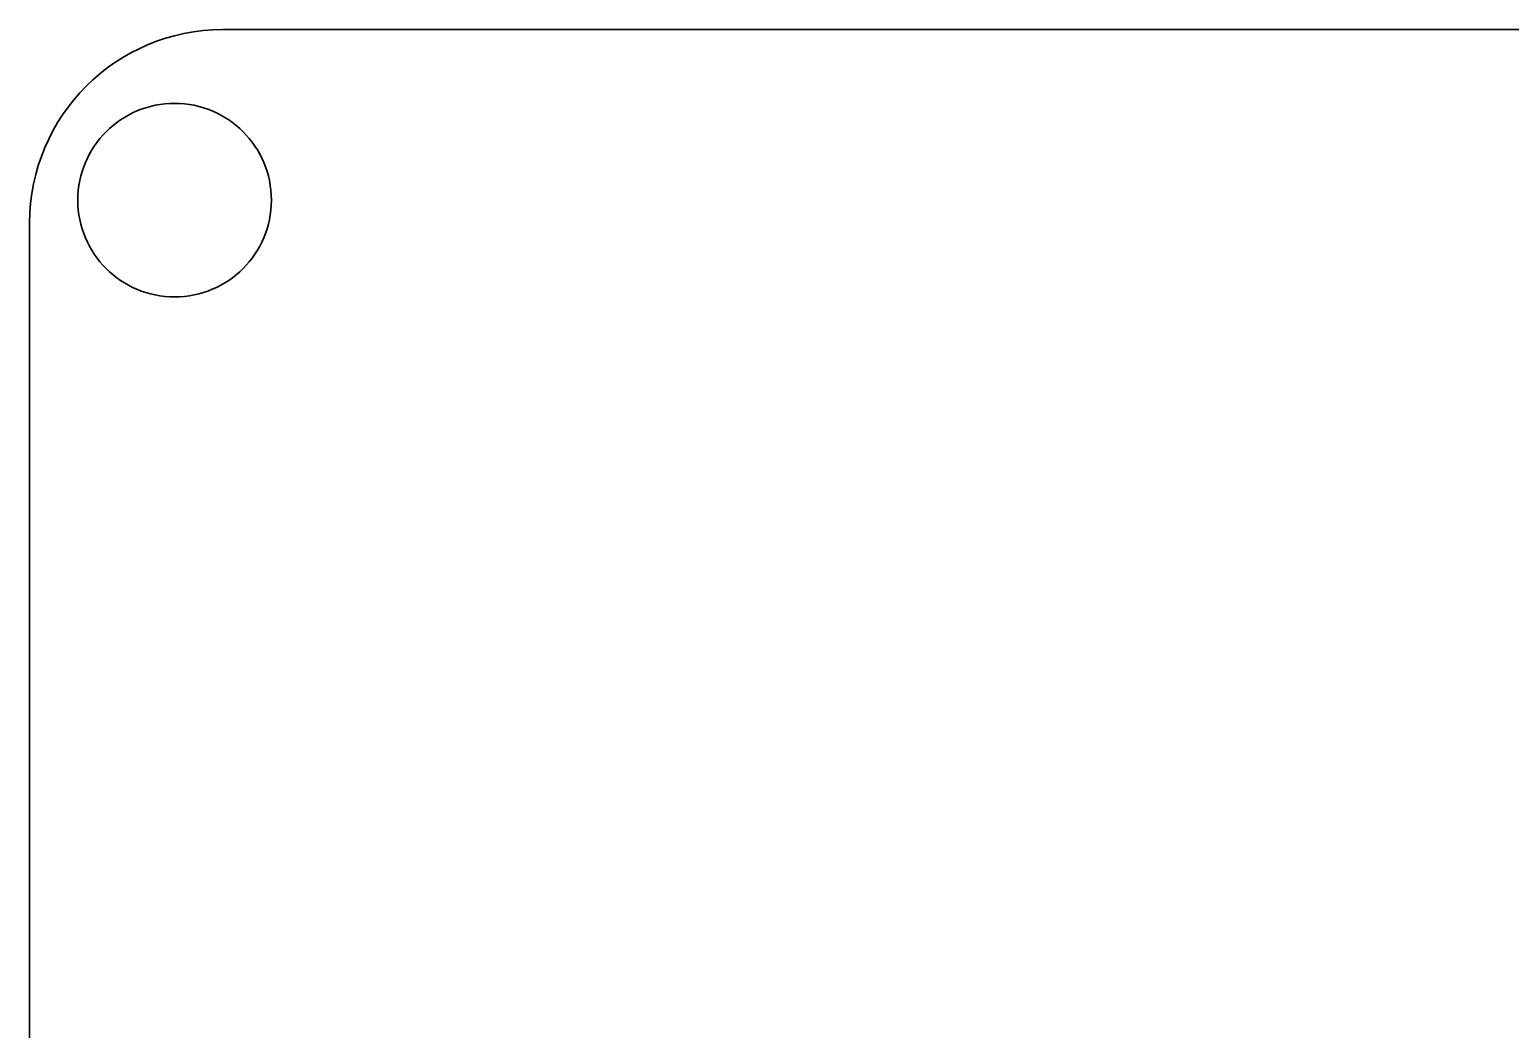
# Model space of a CAD drawing. Header units: inches. Extents: x 3 to 193, y 59 to 239.
# Drawn here: x 99.24 to 145.21, y 172.21 to 203.25 of the extents above; entities that cross this region are included whole.
import ezdxf

# ---------------------------------------------------------------- set-up
doc = ezdxf.new("R2010")
doc.units = ezdxf.units.IN
doc.header["$MEASUREMENT"] = 0
doc.layers.add('Forme bottom', color=7, linetype='Continuous')

msp = doc.modelspace()

# ---------------------------------------------------------------- linework, layer by layer
at = {"layer": 'Forme bottom', "color": 7, "lineweight": 35, "true_color": 0xffffff}
for points, knots in [([(99.238, 197.251), (99.238, 197.251), (99.238, 195.202), (99.238, 195.202), (99.238, 195.202), (99.238, 193.152), (99.238, 193.152), (99.238, 193.152), (99.238, 191.103), (99.238, 191.103), (99.238, 191.103), (99.238, 189.054), (99.238, 189.054), (99.238, 189.054), (99.238, 187.005), (99.238, 187.005), (99.238, 187.005), (99.238, 184.955), (99.238, 184.955), (99.238, 184.955), (99.238, 182.906), (99.238, 182.906), (99.238, 182.906), (99.238, 180.857), (99.238, 180.857), (99.238, 180.857), (99.238, 178.808), (99.238, 178.808), (99.238, 178.808), (99.238, 176.759), (99.238, 176.759), (99.238, 176.759), (99.238, 174.709), (99.238, 174.709), (99.238, 174.709), (99.238, 172.66), (99.238, 172.66), (99.238, 172.66), (99.238, 170.611), (99.238, 170.611), (99.238, 170.611), (99.238, 168.562), (99.238, 168.562), (99.238, 168.562), (99.238, 166.513), (99.238, 166.513), (99.238, 166.513), (99.238, 164.464), (99.238, 164.464), (99.238, 164.464), (99.238, 162.414), (99.238, 162.414), (99.238, 162.414), (99.238, 160.365), (99.238, 160.365), (99.238, 160.365), (99.238, 158.316), (99.238, 158.316), (99.238, 158.316), (99.238, 156.267), (99.238, 156.267), (99.238, 156.267), (99.238, 154.218), (99.238, 154.218), (99.238, 154.218), (99.238, 152.168), (99.238, 152.168), (99.238, 152.168), (99.238, 150.119), (99.238, 150.119), (99.238, 150.119), (99.238, 148.07), (99.238, 148.07), (99.238, 148.07), (99.238, 146.02), (99.238, 146.02), (99.238, 146.02), (99.238, 143.971), (99.238, 143.971), (99.238, 143.971), (99.238, 141.922), (99.238, 141.922), (99.238, 141.922), (99.238, 139.873), (99.238, 139.873), (99.238, 139.873), (99.238, 137.824), (99.238, 137.824), (99.238, 137.824), (99.238, 135.775), (99.238, 135.775), (99.238, 135.775), (99.238, 133.726), (99.238, 133.726), (99.238, 133.726), (99.238, 131.676), (99.238, 131.676), (99.238, 131.676), (99.238, 130.551), (99.238, 130.551), (99.238, 130.551), (99.238, 129.426), (99.238, 129.426), (99.238, 129.426), (99.238, 128.301), (99.238, 128.301), (99.238, 128.301), (99.238, 127.176), (99.238, 127.176), (99.238, 127.176), (99.238, 126.051), (99.238, 126.051), (99.238, 126.051), (99.238, 124.925), (99.238, 124.925), (99.238, 124.925), (99.238, 123.8), (99.238, 123.8), (99.238, 123.8), (99.238, 122.675), (99.238, 122.675), (99.238, 122.675), (99.238, 121.551), (99.238, 121.551), (99.238, 121.551), (99.238, 120.425), (99.238, 120.425), (99.238, 120.425), (99.238, 119.3), (99.238, 119.3), (99.238, 119.3), (99.238, 118.175), (99.238, 118.175), (99.238, 118.175), (99.238, 117.05), (99.238, 117.05), (99.238, 117.05), (99.238, 115.925), (99.238, 115.925), (99.238, 115.925), (99.238, 114.8), (99.238, 114.8), (99.238, 114.8), (99.238, 113.674), (99.238, 113.674), (99.238, 113.674), (99.238, 112.549), (99.238, 112.549), (99.238, 112.549), (99.238, 111.424), (99.238, 111.424), (99.238, 111.424), (99.238, 110.299), (99.238, 110.299), (99.238, 110.299), (99.238, 109.174), (99.238, 109.174), (99.238, 109.174), (99.238, 108.049), (99.238, 108.049), (99.238, 108.049), (99.238, 106.923), (99.238, 106.923), (99.238, 106.923), (99.238, 105.798), (99.238, 105.798), (99.238, 105.798), (99.238, 104.673), (99.238, 104.673), (99.238, 104.673), (99.238, 103.549), (99.238, 103.549), (99.238, 103.549), (99.238, 102.423), (99.238, 102.423), (99.238, 102.423), (99.238, 101.298), (99.238, 101.298), (99.238, 101.298), (99.238, 100.173), (99.238, 100.173), (99.238, 100.173), (99.238, 99.048), (99.238, 99.048), (99.238, 99.048), (99.238, 97.923), (99.238, 97.923), (99.238, 97.923), (99.238, 96.798), (99.238, 96.798), (99.238, 96.798), (99.238, 95.672), (99.238, 95.672), (99.238, 95.672), (101.11, 95.672), (101.11, 95.672), (101.11, 95.672), (102.982, 95.672), (102.982, 95.672), (102.982, 95.672), (104.854, 95.672), (104.854, 95.672), (104.854, 95.672), (106.726, 95.672), (106.726, 95.672), (106.726, 95.672), (108.598, 95.672), (108.598, 95.672), (108.598, 95.672), (110.47, 95.672), (110.47, 95.672), (110.47, 95.672), (112.342, 95.672), (112.342, 95.672), (112.342, 95.672), (114.214, 95.672), (114.214, 95.672), (114.214, 95.672), (116.086, 95.672), (116.086, 95.672), (116.086, 95.672), (117.958, 95.672), (117.958, 95.672), (117.958, 95.672), (119.83, 95.672), (119.83, 95.672), (119.83, 95.672), (121.702, 95.672), (121.702, 95.672), (121.702, 95.672), (123.575, 95.672), (123.575, 95.672), (123.575, 95.672), (125.447, 95.672), (125.447, 95.672), (125.447, 95.672), (127.319, 95.672), (127.319, 95.672), (127.319, 95.672), (129.191, 95.672), (129.191, 95.672), (129.191, 95.672), (131.062, 95.672), (131.062, 95.672), (131.062, 95.672), (132.935, 95.672), (132.935, 95.672), (132.935, 95.672), (134.807, 95.672), (134.807, 95.672), (134.807, 95.672), (136.679, 95.672), (136.679, 95.672), (136.679, 95.672), (138.551, 95.672), (138.551, 95.672), (138.551, 95.672), (140.423, 95.672), (140.423, 95.672), (140.423, 95.672), (142.295, 95.672), (142.295, 95.672), (142.295, 95.672), (144.167, 95.672), (144.167, 95.672), (144.167, 95.672), (146.039, 95.672), (146.039, 95.672), (146.039, 95.672), (147.911, 95.672), (147.911, 95.672), (147.911, 95.672), (149.783, 95.672), (149.783, 95.672), (149.783, 95.672), (151.655, 95.672), (151.655, 95.672), (151.655, 95.672), (153.527, 95.672), (153.527, 95.672), (153.527, 95.672), (155.399, 95.672), (155.399, 95.672), (155.399, 95.672), (157.271, 95.672), (157.271, 95.672), (157.271, 95.672), (159.143, 95.672), (159.143, 95.672), (159.143, 95.672), (159.452, 95.68), (159.452, 95.68), (159.452, 95.68), (159.757, 95.703), (159.757, 95.703), (159.757, 95.703), (160.057, 95.742), (160.057, 95.742), (160.057, 95.742), (160.353, 95.794), (160.353, 95.794), (160.353, 95.794), (160.643, 95.862), (160.643, 95.862), (160.643, 95.862), (160.928, 95.942), (160.928, 95.942), (160.928, 95.942), (161.206, 96.036), (161.206, 96.036), (161.206, 96.036), (161.479, 96.144), (161.479, 96.144), (161.479, 96.144), (161.744, 96.264), (161.744, 96.264), (161.744, 96.264), (162.003, 96.397), (162.003, 96.397), (162.003, 96.397), (162.254, 96.541), (162.254, 96.541), (162.254, 96.541), (162.498, 96.697), (162.498, 96.697), (162.498, 96.697), (162.733, 96.864), (162.733, 96.864), (162.733, 96.864), (162.96, 97.042), (162.96, 97.042), (162.96, 97.042), (163.178, 97.231), (163.178, 97.231), (163.178, 97.231), (163.386, 97.43), (163.386, 97.43), (163.386, 97.43), (163.585, 97.638), (163.585, 97.638), (163.585, 97.638), (163.773, 97.856), (163.773, 97.856), (163.773, 97.856), (163.951, 98.083), (163.951, 98.083), (163.951, 98.083), (164.118, 98.318), (164.118, 98.318), (164.118, 98.318), (164.275, 98.561), (164.275, 98.561), (164.275, 98.561), (164.419, 98.813), (164.419, 98.813), (164.419, 98.813), (164.552, 99.071), (164.552, 99.071), (164.552, 99.071), (164.672, 99.337), (164.672, 99.337), (164.672, 99.337), (164.779, 99.61), (164.779, 99.61), (164.779, 99.61), (164.874, 99.888), (164.874, 99.888), (164.874, 99.888), (164.954, 100.173), (164.954, 100.173), (164.954, 100.173), (165.021, 100.464), (165.021, 100.464), (165.021, 100.464), (165.074, 100.759), (165.074, 100.759), (165.074, 100.759), (165.112, 101.06), (165.112, 101.06), (165.112, 101.06), (165.136, 101.365), (165.136, 101.365), (165.136, 101.365), (165.143, 101.674), (165.143, 101.674), (165.143, 101.674), (165.143, 104.661), (165.143, 104.661), (165.143, 104.661), (165.143, 107.647), (165.143, 107.647), (165.143, 107.647), (165.143, 110.634), (165.143, 110.634), (165.143, 110.634), (165.143, 113.621), (165.143, 113.621), (165.143, 113.621), (165.143, 116.608), (165.143, 116.608), (165.143, 116.608), (165.143, 119.594), (165.143, 119.594), (165.143, 119.594), (165.143, 122.581), (165.143, 122.581), (165.143, 122.581), (165.143, 125.568), (165.143, 125.568), (165.143, 125.568), (165.143, 128.554), (165.143, 128.554), (165.143, 128.554), (165.143, 131.541), (165.143, 131.541), (165.143, 131.541), (165.143, 134.528), (165.143, 134.528), (165.143, 134.528), (165.143, 137.515), (165.143, 137.515), (165.143, 137.515), (165.143, 140.502), (165.143, 140.502), (165.143, 140.502), (165.143, 143.489), (165.143, 143.489), (165.143, 143.489), (165.143, 146.475), (165.143, 146.475), (165.143, 146.475), (165.143, 149.462), (165.143, 149.462), (165.143, 149.462), (165.143, 152.449), (165.143, 152.449), (165.143, 152.449), (165.143, 155.436), (165.143, 155.436), (165.143, 155.436), (165.143, 158.423), (165.143, 158.423), (165.143, 158.423), (165.143, 161.409), (165.143, 161.409), (165.143, 161.409), (165.143, 164.396), (165.143, 164.396), (165.143, 164.396), (165.143, 167.383), (165.143, 167.383), (165.143, 167.383), (165.143, 170.37), (165.143, 170.37), (165.143, 170.37), (165.143, 173.357), (165.143, 173.357), (165.143, 173.357), (165.143, 176.343), (165.143, 176.343), (165.143, 176.343), (165.143, 179.33), (165.143, 179.33), (165.143, 179.33), (165.143, 182.317), (165.143, 182.317), (165.143, 182.317), (165.143, 185.304), (165.143, 185.304), (165.143, 185.304), (165.143, 188.29), (165.143, 188.29), (165.143, 188.29), (165.143, 191.277), (165.143, 191.277), (165.143, 191.277), (165.143, 194.264), (165.143, 194.264), (165.143, 194.264), (165.143, 197.251), (165.143, 197.251), (165.143, 197.251), (165.136, 197.559), (165.136, 197.559), (165.136, 197.559), (165.112, 197.864), (165.112, 197.864), (165.112, 197.864), (165.074, 198.164), (165.074, 198.164), (165.074, 198.164), (165.021, 198.46), (165.021, 198.46), (165.021, 198.46), (164.954, 198.75), (164.954, 198.75), (164.954, 198.75), (164.874, 199.035), (164.874, 199.035), (164.874, 199.035), (164.779, 199.314), (164.779, 199.314), (164.779, 199.314), (164.672, 199.586), (164.672, 199.586), (164.672, 199.586), (164.552, 199.852), (164.552, 199.852), (164.552, 199.852), (164.419, 200.111), (164.419, 200.111), (164.419, 200.111), (164.275, 200.362), (164.275, 200.362), (164.275, 200.362), (164.118, 200.605), (164.118, 200.605), (164.118, 200.605), (163.951, 200.841), (163.951, 200.841), (163.951, 200.841), (163.773, 201.067), (163.773, 201.067), (163.773, 201.067), (163.585, 201.285), (163.585, 201.285), (163.585, 201.285), (163.386, 201.493), (163.386, 201.493), (163.386, 201.493), (163.178, 201.692), (163.178, 201.692), (163.178, 201.692), (162.96, 201.881), (162.96, 201.881), (162.96, 201.881), (162.733, 202.059), (162.733, 202.059), (162.733, 202.059), (162.498, 202.226), (162.498, 202.226), (162.498, 202.226), (162.254, 202.382), (162.254, 202.382), (162.254, 202.382), (162.003, 202.526), (162.003, 202.526), (162.003, 202.526), (161.744, 202.659), (161.744, 202.659), (161.744, 202.659), (161.479, 202.779), (161.479, 202.779), (161.479, 202.779), (161.206, 202.887), (161.206, 202.887), (161.206, 202.887), (160.928, 202.981), (160.928, 202.981), (160.928, 202.981), (160.643, 203.062), (160.643, 203.062), (160.643, 203.062), (160.353, 203.129), (160.353, 203.129), (160.353, 203.129), (160.057, 203.181), (160.057, 203.181), (160.057, 203.181), (159.757, 203.22), (159.757, 203.22), (159.757, 203.22), (159.452, 203.243), (159.452, 203.243), (159.452, 203.243), (159.143, 203.251), (159.143, 203.251), (159.143, 203.251), (157.459, 203.251), (157.459, 203.251), (157.459, 203.251), (155.774, 203.251), (155.774, 203.251), (155.774, 203.251), (154.089, 203.251), (154.089, 203.251), (154.089, 203.251), (152.405, 203.251), (152.405, 203.251), (152.405, 203.251), (150.721, 203.251), (150.721, 203.251), (150.721, 203.251), (149.036, 203.251), (149.036, 203.251), (149.036, 203.251), (147.352, 203.251), (147.352, 203.251), (147.352, 203.251), (145.667, 203.251), (145.667, 203.251), (145.667, 203.251), (143.982, 203.251), (143.982, 203.251), (143.982, 203.251), (142.298, 203.251), (142.298, 203.251), (142.298, 203.251), (140.614, 203.251), (140.614, 203.251), (140.614, 203.251), (138.929, 203.251), (138.929, 203.251), (138.929, 203.251), (137.244, 203.251), (137.244, 203.251), (137.244, 203.251), (135.56, 203.251), (135.56, 203.251), (135.56, 203.251), (133.875, 203.251), (133.875, 203.251), (133.875, 203.251), (132.191, 203.251), (132.191, 203.251), (132.191, 203.251), (130.506, 203.251), (130.506, 203.251), (130.506, 203.251), (128.822, 203.251), (128.822, 203.251), (128.822, 203.251), (127.137, 203.251), (127.137, 203.251), (127.137, 203.251), (125.452, 203.251), (125.452, 203.251), (125.452, 203.251), (123.768, 203.251), (123.768, 203.251), (123.768, 203.251), (122.084, 203.251), (122.084, 203.251), (122.084, 203.251), (120.399, 203.251), (120.399, 203.251), (120.399, 203.251), (118.715, 203.251), (118.715, 203.251), (118.715, 203.251), (117.03, 203.251), (117.03, 203.251), (117.03, 203.251), (115.345, 203.251), (115.345, 203.251), (115.345, 203.251), (113.661, 203.251), (113.661, 203.251), (113.661, 203.251), (111.976, 203.251), (111.976, 203.251), (111.976, 203.251), (110.292, 203.251), (110.292, 203.251), (110.292, 203.251), (108.607, 203.251), (108.607, 203.251), (108.607, 203.251), (106.923, 203.251), (106.923, 203.251), (106.923, 203.251), (105.238, 203.251), (105.238, 203.251), (105.238, 203.251), (104.929, 203.243), (104.929, 203.243), (104.929, 203.243), (104.624, 203.22), (104.624, 203.22), (104.624, 203.22), (104.324, 203.181), (104.324, 203.181), (104.324, 203.181), (104.029, 203.129), (104.029, 203.129), (104.029, 203.129), (103.738, 203.062), (103.738, 203.062), (103.738, 203.062), (103.454, 202.981), (103.454, 202.981), (103.454, 202.981), (103.175, 202.887), (103.175, 202.887), (103.175, 202.887), (102.902, 202.779), (102.902, 202.779), (102.902, 202.779), (102.637, 202.659), (102.637, 202.659), (102.637, 202.659), (102.378, 202.526), (102.378, 202.526), (102.378, 202.526), (102.127, 202.382), (102.127, 202.382), (102.127, 202.382), (101.883, 202.226), (101.883, 202.226), (101.883, 202.226), (101.648, 202.059), (101.648, 202.059), (101.648, 202.059), (101.421, 201.881), (101.421, 201.881), (101.421, 201.881), (101.203, 201.692), (101.203, 201.692), (101.203, 201.692), (100.995, 201.493), (100.995, 201.493), (100.995, 201.493), (100.797, 201.285), (100.797, 201.285), (100.797, 201.285), (100.608, 201.067), (100.608, 201.067), (100.608, 201.067), (100.43, 200.841), (100.43, 200.841), (100.43, 200.841), (100.263, 200.605), (100.263, 200.605), (100.263, 200.605), (100.107, 200.362), (100.107, 200.362), (100.107, 200.362), (99.962, 200.111), (99.962, 200.111), (99.962, 200.111), (99.83, 199.852), (99.83, 199.852), (99.83, 199.852), (99.709, 199.586), (99.709, 199.586), (99.709, 199.586), (99.602, 199.314), (99.602, 199.314), (99.602, 199.314), (99.508, 199.035), (99.508, 199.035), (99.508, 199.035), (99.427, 198.75), (99.427, 198.75), (99.427, 198.75), (99.36, 198.46), (99.36, 198.46), (99.36, 198.46), (99.307, 198.164), (99.307, 198.164), (99.307, 198.164), (99.269, 197.864), (99.269, 197.864), (99.269, 197.864), (99.246, 197.559), (99.246, 197.559), (99.246, 197.559), (99.238, 197.251), (99.238, 197.251), (99.238, 197.251), (99.238, 197.251), (99.238, 197.251), (99.238, 197.251), (99.238, 197.251), (99.238, 197.251)], [0, 0, 0, 0, 1, 1, 1, 2, 2, 2, 3, 3, 3, 4, 4, 4, 5, 5, 5, 6, 6, 6, 7, 7, 7, 8, 8, 8, 9, 9, 9, 10, 10, 10, 11, 11, 11, 12, 12, 12, 13, 13, 13, 14, 14, 14, 15, 15, 15, 16, 16, 16, 17, 17, 17, 18, 18, 18, 19, 19, 19, 20, 20, 20, 21, 21, 21, 22, 22, 22, 23, 23, 23, 24, 24, 24, 25, 25, 25, 26, 26, 26, 27, 27, 27, 28, 28, 28, 29, 29, 29, 30, 30, 30, 31, 31, 31, 32, 32, 32, 33, 33, 33, 34, 34, 34, 35, 35, 35, 36, 36, 36, 37, 37, 37, 38, 38, 38, 39, 39, 39, 40, 40, 40, 41, 41, 41, 42, 42, 42, 43, 43, 43, 44, 44, 44, 45, 45, 45, 46, 46, 46, 47, 47, 47, 48, 48, 48, 49, 49, 49, 50, 50, 50, 51, 51, 51, 52, 52, 52, 53, 53, 53, 54, 54, 54, 55, 55, 55, 56, 56, 56, 57, 57, 57, 58, 58, 58, 59, 59, 59, 60, 60, 60, 61, 61, 61, 62, 62, 62, 63, 63, 63, 64, 64, 64, 65, 65, 65, 66, 66, 66, 67, 67, 67, 68, 68, 68, 69, 69, 69, 70, 70, 70, 71, 71, 71, 72, 72, 72, 73, 73, 73, 74, 74, 74, 75, 75, 75, 76, 76, 76, 77, 77, 77, 78, 78, 78, 79, 79, 79, 80, 80, 80, 81, 81, 81, 82, 82, 82, 83, 83, 83, 84, 84, 84, 85, 85, 85, 86, 86, 86, 87, 87, 87, 88, 88, 88, 89, 89, 89, 90, 90, 90, 91, 91, 91, 92, 92, 92, 93, 93, 93, 94, 94, 94, 95, 95, 95, 96, 96, 96, 97, 97, 97, 98, 98, 98, 99, 99, 99, 100, 100, 100, 101, 101, 101, 102, 102, 102, 103, 103, 103, 104, 104, 104, 105, 105, 105, 106, 106, 106, 107, 107, 107, 108, 108, 108, 109, 109, 109, 110, 110, 110, 111, 111, 111, 112, 112, 112, 113, 113, 113, 114, 114, 114, 115, 115, 115, 116, 116, 116, 117, 117, 117, 118, 118, 118, 119, 119, 119, 120, 120, 120, 121, 121, 121, 122, 122, 122, 123, 123, 123, 124, 124, 124, 125, 125, 125, 126, 126, 126, 127, 127, 127, 128, 128, 128, 129, 129, 129, 130, 130, 130, 131, 131, 131, 132, 132, 132, 133, 133, 133, 134, 134, 134, 135, 135, 135, 136, 136, 136, 137, 137, 137, 138, 138, 138, 139, 139, 139, 140, 140, 140, 141, 141, 141, 142, 142, 142, 143, 143, 143, 144, 144, 144, 145, 145, 145, 146, 146, 146, 147, 147, 147, 148, 148, 148, 149, 149, 149, 150, 150, 150, 151, 151, 151, 152, 152, 152, 153, 153, 153, 154, 154, 154, 155, 155, 155, 156, 156, 156, 157, 157, 157, 158, 158, 158, 159, 159, 159, 160, 160, 160, 161, 161, 161, 162, 162, 162, 163, 163, 163, 164, 164, 164, 165, 165, 165, 166, 166, 166, 167, 167, 167, 168, 168, 168, 169, 169, 169, 170, 170, 170, 171, 171, 171, 172, 172, 172, 173, 173, 173, 174, 174, 174, 175, 175, 175, 176, 176, 176, 177, 177, 177, 178, 178, 178, 179, 179, 179, 180, 180, 180, 181, 181, 181, 182, 182, 182, 183, 183, 183, 184, 184, 184, 185, 185, 185, 186, 186, 186, 187, 187, 187, 188, 188, 188, 189, 189, 189, 190, 190, 190, 191, 191, 191, 192, 192, 192, 193, 193, 193, 194, 194, 194, 195, 195, 195, 196, 196, 196, 197, 197, 197, 198, 198, 198, 199, 199, 199, 200, 200, 200, 201, 201, 201, 202, 202, 202, 203, 203, 203, 204, 204, 204, 205, 205, 205, 206, 206, 206, 207, 207, 207, 208, 208, 208, 209, 209, 209, 210, 210, 210, 211, 211, 211, 212, 212, 212, 213, 213, 213, 214, 214, 214, 215, 215, 215, 216, 216, 216, 217, 217, 217, 218, 218, 218, 219, 219, 219, 220, 220, 220, 221, 221, 221, 222, 222, 222, 223, 223, 223, 224, 224, 224, 225, 225, 225, 226, 226, 226, 227, 227, 227, 228, 228, 228, 229, 229, 229, 230, 230, 230, 231, 231, 231, 232, 232, 232, 233, 233, 233, 234, 234, 234, 235, 235, 235, 236, 236, 236, 237, 237, 237, 238, 238, 238, 239, 239, 239, 240, 240, 240, 241, 241, 241, 242, 242, 242, 243, 243, 243, 244, 244, 244, 245, 245, 245, 246, 246, 246, 247, 247, 247, 248, 248, 248, 249, 249, 249, 250, 250, 250, 251, 251, 251, 252, 252, 252, 253, 253, 253, 254, 254, 254, 255, 255, 255, 256, 256, 256, 257, 257, 257, 258, 258, 258, 258]), ([(100.734, 197.956), (100.734, 197.956), (100.738, 198.111), (100.738, 198.111), (100.738, 198.111), (100.75, 198.263), (100.75, 198.263), (100.75, 198.263), (100.769, 198.414), (100.769, 198.414), (100.769, 198.414), (100.795, 198.562), (100.795, 198.562), (100.795, 198.562), (100.829, 198.707), (100.829, 198.707), (100.829, 198.707), (100.869, 198.85), (100.869, 198.85), (100.869, 198.85), (100.916, 198.989), (100.916, 198.989), (100.916, 198.989), (100.97, 199.126), (100.97, 199.126), (100.97, 199.126), (101.031, 199.259), (101.031, 199.259), (101.031, 199.259), (101.097, 199.388), (101.097, 199.388), (101.097, 199.388), (101.169, 199.514), (101.169, 199.514), (101.169, 199.514), (101.247, 199.636), (101.247, 199.636), (101.247, 199.636), (101.331, 199.754), (101.331, 199.754), (101.331, 199.754), (101.42, 199.867), (101.42, 199.867), (101.42, 199.867), (101.515, 199.976), (101.515, 199.976), (101.515, 199.976), (101.614, 200.081), (101.614, 200.081), (101.614, 200.081), (101.719, 200.18), (101.719, 200.18), (101.719, 200.18), (101.828, 200.275), (101.828, 200.275), (101.828, 200.275), (101.941, 200.364), (101.941, 200.364), (101.941, 200.364), (102.059, 200.448), (102.059, 200.448), (102.059, 200.448), (102.181, 200.526), (102.181, 200.526), (102.181, 200.526), (102.307, 200.598), (102.307, 200.598), (102.307, 200.598), (102.436, 200.665), (102.436, 200.665), (102.436, 200.665), (102.569, 200.725), (102.569, 200.725), (102.569, 200.725), (102.706, 200.779), (102.706, 200.779), (102.706, 200.779), (102.845, 200.826), (102.845, 200.826), (102.845, 200.826), (102.988, 200.866), (102.988, 200.866), (102.988, 200.866), (103.133, 200.9), (103.133, 200.9), (103.133, 200.9), (103.281, 200.926), (103.281, 200.926), (103.281, 200.926), (103.432, 200.946), (103.432, 200.946), (103.432, 200.946), (103.584, 200.957), (103.584, 200.957), (103.584, 200.957), (103.739, 200.961), (103.739, 200.961), (103.739, 200.961), (103.894, 200.957), (103.894, 200.957), (103.894, 200.957), (104.046, 200.946), (104.046, 200.946), (104.046, 200.946), (104.197, 200.926), (104.197, 200.926), (104.197, 200.926), (104.345, 200.9), (104.345, 200.9), (104.345, 200.9), (104.49, 200.866), (104.49, 200.866), (104.49, 200.866), (104.633, 200.826), (104.633, 200.826), (104.633, 200.826), (104.772, 200.779), (104.772, 200.779), (104.772, 200.779), (104.909, 200.725), (104.909, 200.725), (104.909, 200.725), (105.042, 200.665), (105.042, 200.665), (105.042, 200.665), (105.172, 200.598), (105.172, 200.598), (105.172, 200.598), (105.297, 200.526), (105.297, 200.526), (105.297, 200.526), (105.419, 200.448), (105.419, 200.448), (105.419, 200.448), (105.537, 200.364), (105.537, 200.364), (105.537, 200.364), (105.65, 200.275), (105.65, 200.275), (105.65, 200.275), (105.76, 200.18), (105.76, 200.18), (105.76, 200.18), (105.864, 200.081), (105.864, 200.081), (105.864, 200.081), (105.964, 199.976), (105.964, 199.976), (105.964, 199.976), (106.058, 199.867), (106.058, 199.867), (106.058, 199.867), (106.147, 199.754), (106.147, 199.754), (106.147, 199.754), (106.231, 199.636), (106.231, 199.636), (106.231, 199.636), (106.309, 199.514), (106.309, 199.514), (106.309, 199.514), (106.381, 199.388), (106.381, 199.388), (106.381, 199.388), (106.448, 199.259), (106.448, 199.259), (106.448, 199.259), (106.508, 199.126), (106.508, 199.126), (106.508, 199.126), (106.562, 198.989), (106.562, 198.989), (106.562, 198.989), (106.609, 198.85), (106.609, 198.85), (106.609, 198.85), (106.65, 198.707), (106.65, 198.707), (106.65, 198.707), (106.683, 198.562), (106.683, 198.562), (106.683, 198.562), (106.71, 198.414), (106.71, 198.414), (106.71, 198.414), (106.729, 198.263), (106.729, 198.263), (106.729, 198.263), (106.74, 198.111), (106.74, 198.111), (106.74, 198.111), (106.744, 197.956), (106.744, 197.956), (106.744, 197.956), (106.74, 197.802), (106.74, 197.802), (106.74, 197.802), (106.729, 197.649), (106.729, 197.649), (106.729, 197.649), (106.71, 197.499), (106.71, 197.499), (106.71, 197.499), (106.683, 197.351), (106.683, 197.351), (106.683, 197.351), (106.65, 197.205), (106.65, 197.205), (106.65, 197.205), (106.609, 197.063), (106.609, 197.063), (106.609, 197.063), (106.562, 196.923), (106.562, 196.923), (106.562, 196.923), (106.508, 196.786), (106.508, 196.786), (106.508, 196.786), (106.448, 196.653), (106.448, 196.653), (106.448, 196.653), (106.381, 196.524), (106.381, 196.524), (106.381, 196.524), (106.309, 196.398), (106.309, 196.398), (106.309, 196.398), (106.231, 196.276), (106.231, 196.276), (106.231, 196.276), (106.147, 196.158), (106.147, 196.158), (106.147, 196.158), (106.058, 196.045), (106.058, 196.045), (106.058, 196.045), (105.964, 195.936), (105.964, 195.936), (105.964, 195.936), (105.864, 195.831), (105.864, 195.831), (105.864, 195.831), (105.76, 195.732), (105.76, 195.732), (105.76, 195.732), (105.65, 195.637), (105.65, 195.637), (105.65, 195.637), (105.537, 195.548), (105.537, 195.548), (105.537, 195.548), (105.419, 195.464), (105.419, 195.464), (105.419, 195.464), (105.297, 195.386), (105.297, 195.386), (105.297, 195.386), (105.172, 195.314), (105.172, 195.314), (105.172, 195.314), (105.042, 195.248), (105.042, 195.248), (105.042, 195.248), (104.909, 195.187), (104.909, 195.187), (104.909, 195.187), (104.772, 195.134), (104.772, 195.134), (104.772, 195.134), (104.633, 195.086), (104.633, 195.086), (104.633, 195.086), (104.49, 195.046), (104.49, 195.046), (104.49, 195.046), (104.345, 195.012), (104.345, 195.012), (104.345, 195.012), (104.197, 194.986), (104.197, 194.986), (104.197, 194.986), (104.046, 194.967), (104.046, 194.967), (104.046, 194.967), (103.894, 194.955), (103.894, 194.955), (103.894, 194.955), (103.739, 194.951), (103.739, 194.951), (103.739, 194.951), (103.584, 194.955), (103.584, 194.955), (103.584, 194.955), (103.432, 194.967), (103.432, 194.967), (103.432, 194.967), (103.281, 194.986), (103.281, 194.986), (103.281, 194.986), (103.133, 195.012), (103.133, 195.012), (103.133, 195.012), (102.988, 195.046), (102.988, 195.046), (102.988, 195.046), (102.845, 195.086), (102.845, 195.086), (102.845, 195.086), (102.706, 195.134), (102.706, 195.134), (102.706, 195.134), (102.569, 195.187), (102.569, 195.187), (102.569, 195.187), (102.436, 195.248), (102.436, 195.248), (102.436, 195.248), (102.307, 195.314), (102.307, 195.314), (102.307, 195.314), (102.181, 195.386), (102.181, 195.386), (102.181, 195.386), (102.059, 195.464), (102.059, 195.464), (102.059, 195.464), (101.941, 195.548), (101.941, 195.548), (101.941, 195.548), (101.828, 195.637), (101.828, 195.637), (101.828, 195.637), (101.719, 195.732), (101.719, 195.732), (101.719, 195.732), (101.614, 195.831), (101.614, 195.831), (101.614, 195.831), (101.515, 195.936), (101.515, 195.936), (101.515, 195.936), (101.42, 196.045), (101.42, 196.045), (101.42, 196.045), (101.331, 196.158), (101.331, 196.158), (101.331, 196.158), (101.247, 196.276), (101.247, 196.276), (101.247, 196.276), (101.169, 196.398), (101.169, 196.398), (101.169, 196.398), (101.097, 196.524), (101.097, 196.524), (101.097, 196.524), (101.031, 196.653), (101.031, 196.653), (101.031, 196.653), (100.97, 196.786), (100.97, 196.786), (100.97, 196.786), (100.916, 196.923), (100.916, 196.923), (100.916, 196.923), (100.869, 197.063), (100.869, 197.063), (100.869, 197.063), (100.829, 197.205), (100.829, 197.205), (100.829, 197.205), (100.795, 197.351), (100.795, 197.351), (100.795, 197.351), (100.769, 197.499), (100.769, 197.499), (100.769, 197.499), (100.75, 197.649), (100.75, 197.649), (100.75, 197.649), (100.738, 197.802), (100.738, 197.802), (100.738, 197.802), (100.734, 197.956), (100.734, 197.956), (100.734, 197.956), (100.734, 197.956), (100.734, 197.956), (100.734, 197.956), (100.734, 197.956), (100.734, 197.956)], [0, 0, 0, 0, 1, 1, 1, 2, 2, 2, 3, 3, 3, 4, 4, 4, 5, 5, 5, 6, 6, 6, 7, 7, 7, 8, 8, 8, 9, 9, 9, 10, 10, 10, 11, 11, 11, 12, 12, 12, 13, 13, 13, 14, 14, 14, 15, 15, 15, 16, 16, 16, 17, 17, 17, 18, 18, 18, 19, 19, 19, 20, 20, 20, 21, 21, 21, 22, 22, 22, 23, 23, 23, 24, 24, 24, 25, 25, 25, 26, 26, 26, 27, 27, 27, 28, 28, 28, 29, 29, 29, 30, 30, 30, 31, 31, 31, 32, 32, 32, 33, 33, 33, 34, 34, 34, 35, 35, 35, 36, 36, 36, 37, 37, 37, 38, 38, 38, 39, 39, 39, 40, 40, 40, 41, 41, 41, 42, 42, 42, 43, 43, 43, 44, 44, 44, 45, 45, 45, 46, 46, 46, 47, 47, 47, 48, 48, 48, 49, 49, 49, 50, 50, 50, 51, 51, 51, 52, 52, 52, 53, 53, 53, 54, 54, 54, 55, 55, 55, 56, 56, 56, 57, 57, 57, 58, 58, 58, 59, 59, 59, 60, 60, 60, 61, 61, 61, 62, 62, 62, 63, 63, 63, 64, 64, 64, 65, 65, 65, 66, 66, 66, 67, 67, 67, 68, 68, 68, 69, 69, 69, 70, 70, 70, 71, 71, 71, 72, 72, 72, 73, 73, 73, 74, 74, 74, 75, 75, 75, 76, 76, 76, 77, 77, 77, 78, 78, 78, 79, 79, 79, 80, 80, 80, 81, 81, 81, 82, 82, 82, 83, 83, 83, 84, 84, 84, 85, 85, 85, 86, 86, 86, 87, 87, 87, 88, 88, 88, 89, 89, 89, 90, 90, 90, 91, 91, 91, 92, 92, 92, 93, 93, 93, 94, 94, 94, 95, 95, 95, 96, 96, 96, 97, 97, 97, 98, 98, 98, 99, 99, 99, 100, 100, 100, 101, 101, 101, 102, 102, 102, 103, 103, 103, 104, 104, 104, 105, 105, 105, 106, 106, 106, 107, 107, 107, 108, 108, 108, 109, 109, 109, 110, 110, 110, 111, 111, 111, 112, 112, 112, 113, 113, 113, 114, 114, 114, 115, 115, 115, 116, 116, 116, 117, 117, 117, 118, 118, 118, 119, 119, 119, 120, 120, 120, 121, 121, 121, 122, 122, 122, 123, 123, 123, 124, 124, 124, 125, 125, 125, 126, 126, 126, 127, 127, 127, 128, 128, 128, 129, 129, 129, 130, 130, 130, 130]), ([(100.734, 197.956), (100.734, 197.956), (100.738, 198.111), (100.738, 198.111), (100.738, 198.111), (100.75, 198.264), (100.75, 198.264), (100.75, 198.264), (100.769, 198.414), (100.769, 198.414), (100.769, 198.414), (100.795, 198.562), (100.795, 198.562), (100.795, 198.562), (100.829, 198.707), (100.829, 198.707), (100.829, 198.707), (100.869, 198.85), (100.869, 198.85), (100.869, 198.85), (100.916, 198.989), (100.916, 198.989), (100.916, 198.989), (100.97, 199.126), (100.97, 199.126), (100.97, 199.126), (101.03, 199.259), (101.03, 199.259), (101.03, 199.259), (101.097, 199.389), (101.097, 199.389), (101.097, 199.389), (101.169, 199.514), (101.169, 199.514), (101.169, 199.514), (101.247, 199.636), (101.247, 199.636), (101.247, 199.636), (101.331, 199.754), (101.331, 199.754), (101.331, 199.754), (101.42, 199.868), (101.42, 199.868), (101.42, 199.868), (101.515, 199.977), (101.515, 199.977), (101.515, 199.977), (101.614, 200.081), (101.614, 200.081), (101.614, 200.081), (101.719, 200.181), (101.719, 200.181), (101.719, 200.181), (101.828, 200.275), (101.828, 200.275), (101.828, 200.275), (101.941, 200.364), (101.941, 200.364), (101.941, 200.364), (102.059, 200.448), (102.059, 200.448), (102.059, 200.448), (102.181, 200.526), (102.181, 200.526), (102.181, 200.526), (102.307, 200.599), (102.307, 200.599), (102.307, 200.599), (102.436, 200.665), (102.436, 200.665), (102.436, 200.665), (102.569, 200.725), (102.569, 200.725), (102.569, 200.725), (102.706, 200.779), (102.706, 200.779), (102.706, 200.779), (102.845, 200.826), (102.845, 200.826), (102.845, 200.826), (102.988, 200.867), (102.988, 200.867), (102.988, 200.867), (103.133, 200.9), (103.133, 200.9), (103.133, 200.9), (103.281, 200.927), (103.281, 200.927), (103.281, 200.927), (103.432, 200.946), (103.432, 200.946), (103.432, 200.946), (103.584, 200.958), (103.584, 200.958), (103.584, 200.958), (103.739, 200.961), (103.739, 200.961), (103.739, 200.961), (103.894, 200.958), (103.894, 200.958), (103.894, 200.958), (104.046, 200.946), (104.046, 200.946), (104.046, 200.946), (104.197, 200.927), (104.197, 200.927), (104.197, 200.927), (104.345, 200.9), (104.345, 200.9), (104.345, 200.9), (104.49, 200.867), (104.49, 200.867), (104.49, 200.867), (104.632, 200.826), (104.632, 200.826), (104.632, 200.826), (104.772, 200.779), (104.772, 200.779), (104.772, 200.779), (104.908, 200.725), (104.908, 200.725), (104.908, 200.725), (105.041, 200.665), (105.041, 200.665), (105.041, 200.665), (105.171, 200.599), (105.171, 200.599), (105.171, 200.599), (105.297, 200.526), (105.297, 200.526), (105.297, 200.526), (105.419, 200.448), (105.419, 200.448), (105.419, 200.448), (105.537, 200.364), (105.537, 200.364), (105.537, 200.364), (105.65, 200.275), (105.65, 200.275), (105.65, 200.275), (105.759, 200.181), (105.759, 200.181), (105.759, 200.181), (105.864, 200.081), (105.864, 200.081), (105.864, 200.081), (105.963, 199.977), (105.963, 199.977), (105.963, 199.977), (106.058, 199.868), (106.058, 199.868), (106.058, 199.868), (106.147, 199.754), (106.147, 199.754), (106.147, 199.754), (106.231, 199.636), (106.231, 199.636), (106.231, 199.636), (106.309, 199.514), (106.309, 199.514), (106.309, 199.514), (106.381, 199.389), (106.381, 199.389), (106.381, 199.389), (106.448, 199.259), (106.448, 199.259), (106.448, 199.259), (106.508, 199.126), (106.508, 199.126), (106.508, 199.126), (106.562, 198.989), (106.562, 198.989), (106.562, 198.989), (106.609, 198.85), (106.609, 198.85), (106.609, 198.85), (106.649, 198.707), (106.649, 198.707), (106.649, 198.707), (106.683, 198.562), (106.683, 198.562), (106.683, 198.562), (106.709, 198.414), (106.709, 198.414), (106.709, 198.414), (106.728, 198.264), (106.728, 198.264), (106.728, 198.264), (106.74, 198.111), (106.74, 198.111), (106.74, 198.111), (106.744, 197.956), (106.744, 197.956), (106.744, 197.956), (106.74, 197.802), (106.74, 197.802), (106.74, 197.802), (106.728, 197.649), (106.728, 197.649), (106.728, 197.649), (106.709, 197.499), (106.709, 197.499), (106.709, 197.499), (106.683, 197.351), (106.683, 197.351), (106.683, 197.351), (106.649, 197.205), (106.649, 197.205), (106.649, 197.205), (106.609, 197.063), (106.609, 197.063), (106.609, 197.063), (106.562, 196.923), (106.562, 196.923), (106.562, 196.923), (106.508, 196.786), (106.508, 196.786), (106.508, 196.786), (106.448, 196.653), (106.448, 196.653), (106.448, 196.653), (106.381, 196.524), (106.381, 196.524), (106.381, 196.524), (106.309, 196.398), (106.309, 196.398), (106.309, 196.398), (106.231, 196.276), (106.231, 196.276), (106.231, 196.276), (106.147, 196.158), (106.147, 196.158), (106.147, 196.158), (106.058, 196.045), (106.058, 196.045), (106.058, 196.045), (105.963, 195.936), (105.963, 195.936), (105.963, 195.936), (105.864, 195.831), (105.864, 195.831), (105.864, 195.831), (105.759, 195.732), (105.759, 195.732), (105.759, 195.732), (105.65, 195.637), (105.65, 195.637), (105.65, 195.637), (105.537, 195.548), (105.537, 195.548), (105.537, 195.548), (105.419, 195.465), (105.419, 195.465), (105.419, 195.465), (105.297, 195.387), (105.297, 195.387), (105.297, 195.387), (105.171, 195.314), (105.171, 195.314), (105.171, 195.314), (105.041, 195.248), (105.041, 195.248), (105.041, 195.248), (104.908, 195.188), (104.908, 195.188), (104.908, 195.188), (104.772, 195.134), (104.772, 195.134), (104.772, 195.134), (104.632, 195.087), (104.632, 195.087), (104.632, 195.087), (104.49, 195.046), (104.49, 195.046), (104.49, 195.046), (104.345, 195.013), (104.345, 195.013), (104.345, 195.013), (104.197, 194.986), (104.197, 194.986), (104.197, 194.986), (104.046, 194.967), (104.046, 194.967), (104.046, 194.967), (103.894, 194.956), (103.894, 194.956), (103.894, 194.956), (103.739, 194.952), (103.739, 194.952), (103.739, 194.952), (103.584, 194.956), (103.584, 194.956), (103.584, 194.956), (103.432, 194.967), (103.432, 194.967), (103.432, 194.967), (103.281, 194.986), (103.281, 194.986), (103.281, 194.986), (103.133, 195.013), (103.133, 195.013), (103.133, 195.013), (102.988, 195.046), (102.988, 195.046), (102.988, 195.046), (102.845, 195.087), (102.845, 195.087), (102.845, 195.087), (102.706, 195.134), (102.706, 195.134), (102.706, 195.134), (102.569, 195.188), (102.569, 195.188), (102.569, 195.188), (102.436, 195.248), (102.436, 195.248), (102.436, 195.248), (102.307, 195.314), (102.307, 195.314), (102.307, 195.314), (102.181, 195.387), (102.181, 195.387), (102.181, 195.387), (102.059, 195.465), (102.059, 195.465), (102.059, 195.465), (101.941, 195.548), (101.941, 195.548), (101.941, 195.548), (101.828, 195.637), (101.828, 195.637), (101.828, 195.637), (101.719, 195.732), (101.719, 195.732), (101.719, 195.732), (101.614, 195.831), (101.614, 195.831), (101.614, 195.831), (101.515, 195.936), (101.515, 195.936), (101.515, 195.936), (101.42, 196.045), (101.42, 196.045), (101.42, 196.045), (101.331, 196.158), (101.331, 196.158), (101.331, 196.158), (101.247, 196.276), (101.247, 196.276), (101.247, 196.276), (101.169, 196.398), (101.169, 196.398), (101.169, 196.398), (101.097, 196.524), (101.097, 196.524), (101.097, 196.524), (101.03, 196.653), (101.03, 196.653), (101.03, 196.653), (100.97, 196.786), (100.97, 196.786), (100.97, 196.786), (100.916, 196.923), (100.916, 196.923), (100.916, 196.923), (100.869, 197.063), (100.869, 197.063), (100.869, 197.063), (100.829, 197.205), (100.829, 197.205), (100.829, 197.205), (100.795, 197.351), (100.795, 197.351), (100.795, 197.351), (100.769, 197.499), (100.769, 197.499), (100.769, 197.499), (100.75, 197.649), (100.75, 197.649), (100.75, 197.649), (100.738, 197.802), (100.738, 197.802), (100.738, 197.802), (100.734, 197.956), (100.734, 197.956), (100.734, 197.956), (100.734, 197.956), (100.734, 197.956), (100.734, 197.956), (100.734, 197.956), (100.734, 197.956)], [0, 0, 0, 0, 1, 1, 1, 2, 2, 2, 3, 3, 3, 4, 4, 4, 5, 5, 5, 6, 6, 6, 7, 7, 7, 8, 8, 8, 9, 9, 9, 10, 10, 10, 11, 11, 11, 12, 12, 12, 13, 13, 13, 14, 14, 14, 15, 15, 15, 16, 16, 16, 17, 17, 17, 18, 18, 18, 19, 19, 19, 20, 20, 20, 21, 21, 21, 22, 22, 22, 23, 23, 23, 24, 24, 24, 25, 25, 25, 26, 26, 26, 27, 27, 27, 28, 28, 28, 29, 29, 29, 30, 30, 30, 31, 31, 31, 32, 32, 32, 33, 33, 33, 34, 34, 34, 35, 35, 35, 36, 36, 36, 37, 37, 37, 38, 38, 38, 39, 39, 39, 40, 40, 40, 41, 41, 41, 42, 42, 42, 43, 43, 43, 44, 44, 44, 45, 45, 45, 46, 46, 46, 47, 47, 47, 48, 48, 48, 49, 49, 49, 50, 50, 50, 51, 51, 51, 52, 52, 52, 53, 53, 53, 54, 54, 54, 55, 55, 55, 56, 56, 56, 57, 57, 57, 58, 58, 58, 59, 59, 59, 60, 60, 60, 61, 61, 61, 62, 62, 62, 63, 63, 63, 64, 64, 64, 65, 65, 65, 66, 66, 66, 67, 67, 67, 68, 68, 68, 69, 69, 69, 70, 70, 70, 71, 71, 71, 72, 72, 72, 73, 73, 73, 74, 74, 74, 75, 75, 75, 76, 76, 76, 77, 77, 77, 78, 78, 78, 79, 79, 79, 80, 80, 80, 81, 81, 81, 82, 82, 82, 83, 83, 83, 84, 84, 84, 85, 85, 85, 86, 86, 86, 87, 87, 87, 88, 88, 88, 89, 89, 89, 90, 90, 90, 91, 91, 91, 92, 92, 92, 93, 93, 93, 94, 94, 94, 95, 95, 95, 96, 96, 96, 97, 97, 97, 98, 98, 98, 99, 99, 99, 100, 100, 100, 101, 101, 101, 102, 102, 102, 103, 103, 103, 104, 104, 104, 105, 105, 105, 106, 106, 106, 107, 107, 107, 108, 108, 108, 109, 109, 109, 110, 110, 110, 111, 111, 111, 112, 112, 112, 113, 113, 113, 114, 114, 114, 115, 115, 115, 116, 116, 116, 117, 117, 117, 118, 118, 118, 119, 119, 119, 120, 120, 120, 121, 121, 121, 122, 122, 122, 123, 123, 123, 124, 124, 124, 125, 125, 125, 126, 126, 126, 127, 127, 127, 128, 128, 128, 129, 129, 129, 130, 130, 130, 130])]:
    msp.add_open_spline(points, degree=3, knots=knots, dxfattribs=at)

doc.saveas('drawing.dxf')
